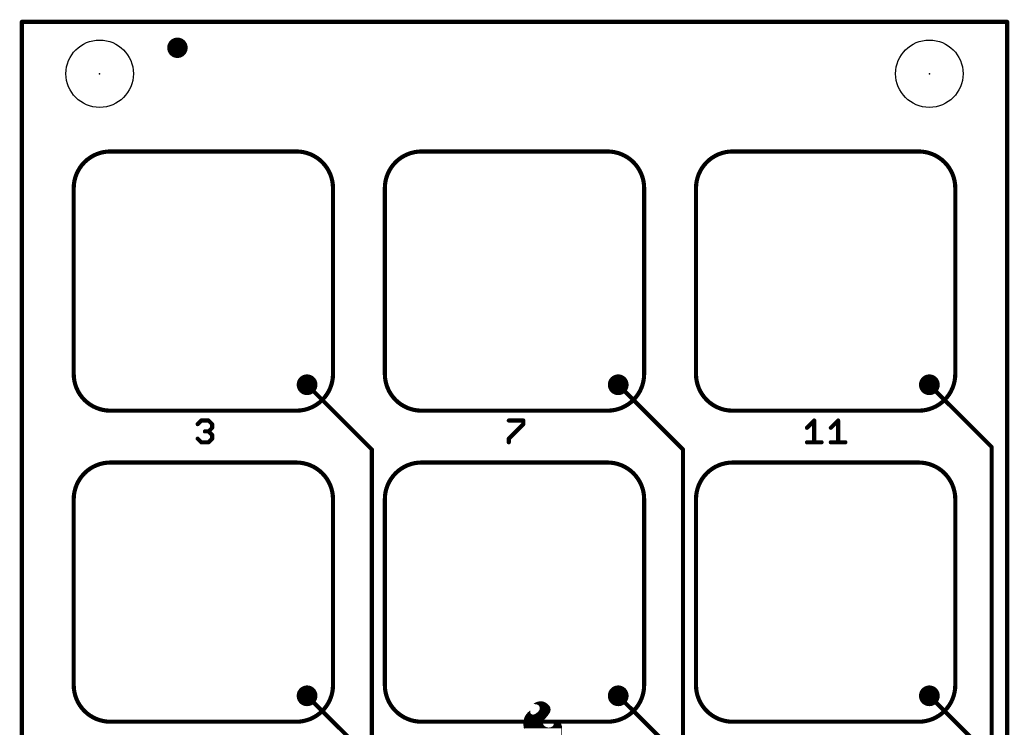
# Model space of a CAD drawing. Extents: x 0 to 48, y -23 to 79.
# Drawn here: x -0.1 to 48.36, y 44.13 to 78.84 of the extents above; entities that cross this region are included whole.
import ezdxf

# ---------------------------------------------------------------- set-up
doc = ezdxf.new("R2010")
doc.units = 0
for name, color, linetype in [('1', 12, 'CONTINUOUS'), ('16', 132, 'CONTINUOUS'), ('18', 110, 'CONTINUOUS'), ('20', 53, 'CONTINUOUS'), ('21', 41, 'CONTINUOUS'), ('22', 40, 'CONTINUOUS'), ('24', 53, 'CONTINUOUS')]:
    doc.layers.add(name, color=color, linetype=linetype)

# ---------------------------------------------------------------- blocks, each defined once
blk = doc.blocks.new('PIE')
at = {"const_width": 0.5}
blk.add_lwpolyline([(0, -0.25, 1), (0, 0.25, 1), (0, -0.25)], format="xyb", dxfattribs=at)
blk = doc.blocks.new('ROUNDV')
at = {"const_width": 0.5}
blk.add_lwpolyline([(0, -0.25, 1), (0, 0.25, 1), (0, -0.25)], format="xyb", dxfattribs=at)

msp = doc.modelspace()

# ---------------------------------------------------------------- linework, layer by layer
at = {"layer": '1'}
for points, const_width in [([(4.336, 72.39, 0.4142), (2.54, 70.594)], 0.2032), ([(4.336, 72.4408, 1), (4.336, 72.3392)], 0.1016), ([(4.336, 72.3392, 1), (4.336, 72.4408)], 0.1016), ([(15.24, 70.594, 0.4142), (13.444, 72.39)], 0.2032), ([(13.444, 72.4408, 1), (13.444, 72.3392)], 0.1016), ([(13.444, 72.3392, 1), (13.444, 72.4408)], 0.1016), ([(19.576, 72.39, 0.4142), (17.78, 70.594)], 0.2032), ([(19.576, 72.4408, 1), (19.576, 72.3392)], 0.1016), ([(19.576, 72.3392, 1), (19.576, 72.4408)], 0.1016), ([(30.48, 70.594, 0.4142), (28.684, 72.39)], 0.2032), ([(28.684, 72.4408, 1), (28.684, 72.3392)], 0.1016), ([(28.684, 72.3392, 1), (28.684, 72.4408)], 0.1016), ([(34.816, 72.39, 0.4142), (33.02, 70.594)], 0.2032), ([(34.816, 72.4408, 1), (34.816, 72.3392)], 0.1016), ([(34.816, 72.3392, 1), (34.816, 72.4408)], 0.1016), ([(45.72, 70.594, 0.4142), (43.924, 72.39)], 0.2032), ([(43.924, 72.4408, 1), (43.924, 72.3392)], 0.1016), ([(43.924, 72.3392, 1), (43.924, 72.4408)], 0.1016), ([(2.5908, 70.594, 1), (2.4892, 70.594)], 0.1016), ([(2.4892, 70.594, 1), (2.5908, 70.594)], 0.1016), ([(15.2908, 70.594, 1), (15.1892, 70.594)], 0.1016), ([(15.1892, 70.594, 1), (15.2908, 70.594)], 0.1016), ([(17.8308, 70.594, 1), (17.7292, 70.594)], 0.1016), ([(17.7292, 70.594, 1), (17.8308, 70.594)], 0.1016), ([(30.5308, 70.594, 1), (30.4292, 70.594)], 0.1016), ([(30.4292, 70.594, 1), (30.5308, 70.594)], 0.1016), ([(33.0708, 70.594, 1), (32.9692, 70.594)], 0.1016), ([(32.9692, 70.594, 1), (33.0708, 70.594)], 0.1016), ([(45.7708, 70.594, 1), (45.6692, 70.594)], 0.1016), ([(45.6692, 70.594, 1), (45.7708, 70.594)], 0.1016), ([(2.54, 61.486, 0.4142), (4.336, 59.69)], 0.2032), ([(2.5908, 61.486, 1), (2.4892, 61.486)], 0.1016), ([(13.444, 59.69, 0.4142), (15.24, 61.486)], 0.2032), ([(15.2908, 61.486, 1), (15.1892, 61.486)], 0.1016), ([(17.78, 61.486, 0.4142), (19.576, 59.69)], 0.2032), ([(17.8308, 61.486, 1), (17.7292, 61.486)], 0.1016), ([(28.684, 59.69, 0.4142), (30.48, 61.486)], 0.2032), ([(30.5308, 61.486, 1), (30.4292, 61.486)], 0.1016), ([(33.02, 61.486, 0.4142), (34.816, 59.69)], 0.2032), ([(33.0708, 61.486, 1), (32.9692, 61.486)], 0.1016), ([(43.924, 59.69, 0.4142), (45.72, 61.486)], 0.2032), ([(45.7708, 61.486, 1), (45.6692, 61.486)], 0.1016), ([(2.4892, 61.486, 1), (2.5908, 61.486)], 0.1016), ([(15.1892, 61.486, 1), (15.2908, 61.486)], 0.1016), ([(17.7292, 61.486, 1), (17.8308, 61.486)], 0.1016), ([(30.4292, 61.486, 1), (30.5308, 61.486)], 0.1016), ([(32.9692, 61.486, 1), (33.0708, 61.486)], 0.1016), ([(45.6692, 61.486, 1), (45.7708, 61.486)], 0.1016), ([(4.336, 59.7408, 1), (4.336, 59.6392)], 0.1016), ([(4.336, 59.6392, 1), (4.336, 59.7408)], 0.1016), ([(13.444, 59.7408, 1), (13.444, 59.6392)], 0.1016), ([(13.444, 59.6392, 1), (13.444, 59.7408)], 0.1016), ([(19.576, 59.7408, 1), (19.576, 59.6392)], 0.1016), ([(19.576, 59.6392, 1), (19.576, 59.7408)], 0.1016), ([(28.684, 59.7408, 1), (28.684, 59.6392)], 0.1016), ([(28.684, 59.6392, 1), (28.684, 59.7408)], 0.1016), ([(34.816, 59.7408, 1), (34.816, 59.6392)], 0.1016), ([(34.816, 59.6392, 1), (34.816, 59.7408)], 0.1016), ([(43.924, 59.7408, 1), (43.924, 59.6392)], 0.1016), ([(43.924, 59.6392, 1), (43.924, 59.7408)], 0.1016), ([(4.336, 57.15, 0.4142), (2.54, 55.354)], 0.2032), ([(4.336, 57.2008, 1), (4.336, 57.0992)], 0.1016), ([(4.336, 57.0992, 1), (4.336, 57.2008)], 0.1016), ([(15.24, 55.354, 0.4142), (13.444, 57.15)], 0.2032), ([(13.444, 57.2008, 1), (13.444, 57.0992)], 0.1016), ([(13.444, 57.0992, 1), (13.444, 57.2008)], 0.1016), ([(19.576, 57.15, 0.4142), (17.78, 55.354)], 0.2032), ([(19.576, 57.2008, 1), (19.576, 57.0992)], 0.1016), ([(19.576, 57.0992, 1), (19.576, 57.2008)], 0.1016), ([(30.48, 55.354, 0.4142), (28.684, 57.15)], 0.2032), ([(28.684, 57.2008, 1), (28.684, 57.0992)], 0.1016), ([(28.684, 57.0992, 1), (28.684, 57.2008)], 0.1016), ([(34.816, 57.15, 0.4142), (33.02, 55.354)], 0.2032), ([(34.816, 57.2008, 1), (34.816, 57.0992)], 0.1016), ([(34.816, 57.0992, 1), (34.816, 57.2008)], 0.1016), ([(45.72, 55.354, 0.4142), (43.924, 57.15)], 0.2032), ([(43.924, 57.2008, 1), (43.924, 57.0992)], 0.1016), ([(43.924, 57.0992, 1), (43.924, 57.2008)], 0.1016), ([(2.5908, 55.354, 1), (2.4892, 55.354)], 0.1016), ([(2.4892, 55.354, 1), (2.5908, 55.354)], 0.1016), ([(15.2908, 55.354, 1), (15.1892, 55.354)], 0.1016), ([(15.1892, 55.354, 1), (15.2908, 55.354)], 0.1016), ([(17.8308, 55.354, 1), (17.7292, 55.354)], 0.1016), ([(17.7292, 55.354, 1), (17.8308, 55.354)], 0.1016), ([(30.5308, 55.354, 1), (30.4292, 55.354)], 0.1016), ([(30.4292, 55.354, 1), (30.5308, 55.354)], 0.1016), ([(33.0708, 55.354, 1), (32.9692, 55.354)], 0.1016), ([(32.9692, 55.354, 1), (33.0708, 55.354)], 0.1016), ([(45.7708, 55.354, 1), (45.6692, 55.354)], 0.1016), ([(45.6692, 55.354, 1), (45.7708, 55.354)], 0.1016), ([(2.54, 46.246, 0.4142), (4.336, 44.45)], 0.2032), ([(2.5908, 46.246, 1), (2.4892, 46.246)], 0.1016), ([(2.4892, 46.246, 1), (2.5908, 46.246)], 0.1016), ([(13.444, 44.45, 0.4142), (15.24, 46.246)], 0.2032), ([(15.2908, 46.246, 1), (15.1892, 46.246)], 0.1016), ([(15.1892, 46.246, 1), (15.2908, 46.246)], 0.1016), ([(17.78, 46.246, 0.4142), (19.576, 44.45)], 0.2032), ([(17.8308, 46.246, 1), (17.7292, 46.246)], 0.1016), ([(17.7292, 46.246, 1), (17.8308, 46.246)], 0.1016), ([(28.684, 44.45, 0.4142), (30.48, 46.246)], 0.2032), ([(30.5308, 46.246, 1), (30.4292, 46.246)], 0.1016), ([(30.4292, 46.246, 1), (30.5308, 46.246)], 0.1016), ([(33.02, 46.246, 0.4142), (34.816, 44.45)], 0.2032), ([(33.0708, 46.246, 1), (32.9692, 46.246)], 0.1016), ([(32.9692, 46.246, 1), (33.0708, 46.246)], 0.1016), ([(43.924, 44.45, 0.4142), (45.72, 46.246)], 0.2032), ([(45.7708, 46.246, 1), (45.6692, 46.246)], 0.1016), ([(45.6692, 46.246, 1), (45.7708, 46.246)], 0.1016), ([(4.336, 44.5008, 1), (4.336, 44.3992)], 0.1016), ([(4.336, 44.3992, 1), (4.336, 44.5008)], 0.1016), ([(13.444, 44.5008, 1), (13.444, 44.3992)], 0.1016), ([(13.444, 44.3992, 1), (13.444, 44.5008)], 0.1016), ([(19.576, 44.5008, 1), (19.576, 44.3992)], 0.1016), ([(19.576, 44.3992, 1), (19.576, 44.5008)], 0.1016), ([(28.684, 44.5008, 1), (28.684, 44.3992)], 0.1016), ([(28.684, 44.3992, 1), (28.684, 44.5008)], 0.1016), ([(34.816, 44.5008, 1), (34.816, 44.3992)], 0.1016), ([(34.816, 44.3992, 1), (34.816, 44.5008)], 0.1016), ([(43.924, 44.5008, 1), (43.924, 44.3992)], 0.1016), ([(43.924, 44.3992, 1), (43.924, 44.5008)], 0.1016)]:
    msp.add_lwpolyline(points, format="xyb", dxfattribs=dict(at, const_width=const_width))
at = {"layer": '1', "const_width": 0.2032}
for points in [[(13.444, 72.39), (4.336, 72.39)], [(28.684, 72.39), (19.576, 72.39)], [(43.924, 72.39), (34.816, 72.39)], [(2.54, 70.594), (2.54, 61.486)], [(15.24, 61.486), (15.24, 70.594)], [(17.78, 70.594), (17.78, 61.486)], [(30.48, 61.486), (30.48, 70.594)], [(33.02, 70.594), (33.02, 61.486)], [(45.72, 61.486), (45.72, 70.594)], [(4.336, 59.69), (13.444, 59.69)], [(19.576, 59.69), (28.684, 59.69)], [(34.816, 59.69), (43.924, 59.69)], [(13.444, 57.15), (4.336, 57.15)], [(28.684, 57.15), (19.576, 57.15)], [(43.924, 57.15), (34.816, 57.15)], [(2.54, 55.354), (2.54, 46.246)], [(15.24, 46.246), (15.24, 55.354)], [(17.78, 55.354), (17.78, 46.246)], [(30.48, 46.246), (30.48, 55.354)], [(33.02, 55.354), (33.02, 46.246)], [(45.72, 46.246), (45.72, 55.354)], [(4.336, 44.45), (13.444, 44.45)], [(19.576, 44.45), (28.684, 44.45)], [(34.816, 44.45), (43.924, 44.45)]]:
    msp.add_lwpolyline(points, dxfattribs=at)
at = {"layer": '16', "const_width": 0.2032}
for points in [[(17.145, 57.785), (13.97, 60.96)], [(32.385, 57.785), (29.21, 60.96)], [(47.498, 57.912), (44.45, 60.96)], [(17.145, 13.97), (17.145, 57.785)], [(32.385, 13.335), (32.385, 57.785)], [(47.498, 11.938), (47.498, 57.912)], [(16.51, 43.18), (13.97, 45.72)], [(31.75, 43.18), (29.21, 45.72)], [(46.863, 43.307), (44.45, 45.72)]]:
    msp.add_lwpolyline(points, dxfattribs=at)
at = {"layer": '16', "const_width": 0.1016}
for points in [[(14.0059, 60.9959, 1), (13.9341, 60.9241)], [(29.2459, 60.9959, 1), (29.1741, 60.9241)], [(44.4859, 60.9959, 1), (44.4141, 60.9241)], [(17.1958, 57.785, 1), (17.0942, 57.785)], [(17.1091, 57.7491, 1), (17.1809, 57.8209)], [(32.4358, 57.785, 1), (32.3342, 57.785)], [(32.3491, 57.7491, 1), (32.4209, 57.8209)], [(47.5488, 57.912, 1), (47.4472, 57.912)], [(47.4621, 57.8761, 1), (47.5339, 57.9479)], [(14.0059, 45.7559, 1), (13.9341, 45.6841)], [(29.2459, 45.7559, 1), (29.1741, 45.6841)], [(44.4859, 45.7559, 1), (44.4141, 45.6841)]]:
    msp.add_lwpolyline(points, format="xyb", dxfattribs=at)
at = {"layer": '20', "const_width": 0.2032}
for points in [[(0, 0), (0, 78.74)], [(0, 78.74), (48.26, 78.74)], [(48.26, 78.74), (48.26, 0)]]:
    msp.add_lwpolyline(points, dxfattribs=at)
at = {"layer": '20', "const_width": 0.1016}
for points in [[(0.0508, 78.74, 1), (-0.0508, 78.74)], [(0, 78.7908, 1), (0, 78.6892)], [(48.3108, 78.74, 1), (48.2092, 78.74)], [(48.26, 78.6892, 1), (48.26, 78.7908)]]:
    msp.add_lwpolyline(points, format="xyb", dxfattribs=at)
at = {"layer": '20'}
for centre in [(3.81, 76.2), (44.45, 76.2)]:
    msp.add_circle(centre, 1.651, dxfattribs=at)
at = {"layer": '21', "const_width": 0.2032}
for points in [[(8.6106, 59.0304), (8.7886, 59.2083)], [(8.7886, 59.2083), (9.1445, 59.2083)], [(9.1445, 59.2083), (9.3224, 59.0304)], [(9.3224, 59.0304), (9.3224, 58.8524)], [(23.8506, 59.2083), (24.5624, 59.2083)], [(24.5624, 59.0304), (23.8506, 58.3186)], [(24.5624, 59.2083), (24.5624, 59.0304)], [(38.4556, 58.8524), (38.8115, 59.2083)], [(38.8115, 59.2083), (38.8115, 58.1406)], [(39.625, 58.8524), (39.9809, 59.2083)], [(39.9809, 59.2083), (39.9809, 58.1406)], [(9.1445, 58.6745), (8.9665, 58.6745)], [(9.3224, 58.8524), (9.1445, 58.6745)], [(9.1445, 58.6745), (9.3224, 58.4965)], [(8.7886, 58.1406), (8.6106, 58.3186)], [(9.1445, 58.1406), (8.7886, 58.1406)], [(9.3224, 58.3186), (9.1445, 58.1406)], [(9.3224, 58.4965), (9.3224, 58.3186)], [(23.8506, 58.3186), (23.8506, 58.1406)], [(38.4556, 58.1406), (39.1674, 58.1406)], [(39.625, 58.1406), (40.3368, 58.1406)]]:
    msp.add_lwpolyline(points, dxfattribs=at)
at = {"layer": '21', "const_width": 0.1016}
for points in [[(8.7886, 59.2591, 1), (8.7886, 59.1575)], [(8.8245, 59.1724, 1), (8.7526, 59.2442)], [(9.1804, 59.2442, 1), (9.1085, 59.1724)], [(9.1445, 59.1575, 1), (9.1445, 59.2591)], [(9.3732, 59.0304, 1), (9.2716, 59.0304)], [(23.8506, 59.2591, 1), (23.8506, 59.1575)], [(24.6132, 59.2083, 1), (24.5116, 59.2083)], [(24.5983, 58.9944, 1), (24.5265, 59.0663)], [(24.5624, 59.1575, 1), (24.5624, 59.2591)], [(38.8623, 59.2083, 1), (38.7607, 59.2083)], [(38.8474, 59.1724, 1), (38.7756, 59.2442)], [(40.0317, 59.2083, 1), (39.9301, 59.2083)], [(40.0168, 59.1724, 1), (39.945, 59.2442)], [(8.5747, 59.0663, 1), (8.6465, 58.9944)], [(8.9665, 58.7253, 1), (8.9665, 58.6237)], [(9.1804, 58.7104, 1), (9.1085, 58.6385)], [(9.1085, 58.7104, 1), (9.1804, 58.6385)], [(9.1445, 58.6237, 1), (9.1445, 58.7253)], [(9.2716, 58.8524, 1), (9.3732, 58.8524)], [(9.2865, 58.9944, 1), (9.3583, 59.0663)], [(9.3583, 58.8165, 1), (9.2865, 58.8883)], [(24.5116, 59.0304, 1), (24.6132, 59.0304)], [(38.4197, 58.8883, 1), (38.4915, 58.8165)], [(39.5891, 58.8883, 1), (39.6609, 58.8165)], [(8.6465, 58.3545, 1), (8.5747, 58.2826)], [(8.7886, 58.1914, 1), (8.7886, 58.0898)], [(8.7526, 58.1047, 1), (8.8245, 58.1765)], [(9.1085, 58.1765, 1), (9.1804, 58.1047)], [(9.1445, 58.0898, 1), (9.1445, 58.1914)], [(9.3732, 58.4965, 1), (9.2716, 58.4965)], [(9.2716, 58.3186, 1), (9.3732, 58.3186)], [(9.2865, 58.4606, 1), (9.3583, 58.5324)], [(9.3583, 58.2826, 1), (9.2865, 58.3545)], [(23.9014, 58.3186, 1), (23.7998, 58.3186)], [(23.8147, 58.3545, 1), (23.8865, 58.2826)], [(23.7998, 58.1406, 1), (23.9014, 58.1406)], [(38.4556, 58.1914, 1), (38.4556, 58.0898)], [(38.7607, 58.1406, 1), (38.8623, 58.1406)], [(39.1674, 58.0898, 1), (39.1674, 58.1914)], [(39.625, 58.1914, 1), (39.625, 58.0898)], [(39.9301, 58.1406, 1), (40.0317, 58.1406)], [(40.3368, 58.0898, 1), (40.3368, 58.1914)]]:
    msp.add_lwpolyline(points, format="xyb", dxfattribs=at)
at = {"layer": '22', "const_width": 0.0254}
for points in [[(25.1384, 45.3238), (25.0774, 45.3238)], [(25.0774, 45.3238), (25.0775, 45.3238)], [(25.0775, 45.3238), (25.08, 45.3263)], [(25.08, 45.3263), (25.1235, 45.3601)], [(25.0963, 45.339), (25.7014, 45.339)], [(25.1235, 45.3601), (25.1739, 45.3822)], [(25.1333, 45.3644), (25.6662, 45.3644)], [(25.1913, 45.3179), (25.1384, 45.3238)], [(25.1739, 45.3822), (25.2095, 45.3974)], [(25.2425, 45.3034), (25.1913, 45.3179)], [(25.1917, 45.3898), (25.6183, 45.3898)], [(25.2064, 45.3136), (25.7366, 45.3136)], [(25.2095, 45.3974), (25.2324, 45.4076)], [(25.2324, 45.4076), (25.3202, 45.4295)], [(25.2933, 45.2764), (25.2425, 45.3034)], [(25.2628, 45.4152), (25.5561, 45.4152)], [(25.2711, 45.2882), (25.7635, 45.2882)], [(25.3353, 45.2372), (25.2933, 45.2764)], [(25.3078, 45.2628), (25.7903, 45.2628)], [(25.3202, 45.4295), (25.4102, 45.4381)], [(25.335, 45.2374), (25.8137, 45.2374)], [(25.3656, 45.1883), (25.3353, 45.2372)], [(25.3509, 45.212), (25.8318, 45.212)], [(25.3556, 45.0157), (25.3771, 45.0672)], [(25.3822, 45.1333), (25.3656, 45.1883)], [(25.3661, 45.1866), (25.8498, 45.1866)], [(25.3738, 45.1612), (25.8596, 45.1612)], [(25.3739, 45.0596), (25.8831, 45.0596)], [(25.3771, 45.0672), (25.3836, 45.0999)], [(25.3806, 45.085), (25.8801, 45.085)], [(25.3814, 45.1358), (25.8694, 45.1358)], [(25.3836, 45.0999), (25.3822, 45.1333)], [(25.3832, 45.1104), (25.8772, 45.1104)], [(25.4102, 45.4381), (25.4971, 45.4315)], [(25.4971, 45.4315), (25.5811, 45.4083)], [(25.5811, 45.4083), (25.6591, 45.3695)], [(25.6591, 45.3695), (25.7368, 45.3135)], [(25.7368, 45.3135), (25.8064, 45.2476)], [(25.8064, 45.2476), (25.8495, 45.1872)], [(25.8495, 45.1872), (25.8763, 45.118)], [(25.8763, 45.118), (25.8849, 45.0443)], [(24.5847, 44.4779), (24.6054, 44.5819)], [(24.6044, 44.577), (25.5877, 44.577)], [(24.6054, 44.5819), (24.6412, 44.6817)], [(24.6127, 44.6024), (25.6116, 44.6024)], [(24.6218, 44.6278), (25.6356, 44.6278)], [(24.6309, 44.6532), (25.6595, 44.6532)], [(24.64, 44.6786), (25.6835, 44.6786)], [(24.6412, 44.6817), (24.6913, 44.7751)], [(24.6531, 44.704), (25.7074, 44.704)], [(24.6668, 44.7294), (25.7305, 44.7294)], [(24.6804, 44.7548), (25.7476, 44.7548)], [(24.6913, 44.7751), (24.7819, 44.8888)], [(24.6954, 44.7802), (25.7648, 44.7802)], [(24.7156, 44.8056), (24.9633, 44.8056)], [(24.7359, 44.831), (24.9289, 44.831)], [(24.7561, 44.8564), (24.9083, 44.8564)], [(24.7763, 44.8818), (24.8959, 44.8818)], [(24.7819, 44.8888), (24.8945, 44.9809)], [(24.8044, 44.9072), (24.8945, 44.9072)], [(24.8355, 44.9326), (24.8945, 44.9326)], [(24.8665, 44.958), (24.8945, 44.958)], [(24.8945, 44.9809), (24.8945, 44.892)], [(24.8945, 44.892), (24.8965, 44.8775)], [(24.8965, 44.8775), (24.9022, 44.864)], [(24.9022, 44.864), (24.9319, 44.8273)], [(24.9319, 44.8273), (24.9707, 44.8005)], [(24.9707, 44.8005), (24.9911, 44.7929)], [(24.9911, 44.7929), (25.0483, 44.7868)], [(25.0483, 44.7868), (25.1049, 44.7972)], [(25.1049, 44.7972), (25.1562, 44.8234)], [(25.1213, 44.8056), (25.7819, 44.8056)], [(25.1562, 44.8234), (25.2476, 44.8894)], [(25.1667, 44.831), (25.799, 44.831)], [(25.2019, 44.8564), (25.8162, 44.8564)], [(25.2371, 44.8818), (25.8333, 44.8818)], [(25.2476, 44.8894), (25.29, 44.9258)], [(25.2683, 44.9072), (25.8491, 44.9072)], [(25.29, 44.9258), (25.3263, 44.9682)], [(25.2958, 44.9326), (25.8594, 44.9326)], [(25.3176, 44.958), (25.8697, 44.958)], [(25.3263, 44.9682), (25.3556, 45.0157)], [(25.3357, 44.9834), (25.8767, 44.9834)], [(25.3514, 45.0088), (25.8801, 45.0088)], [(25.3633, 45.0342), (25.8836, 45.0342)], [(25.7284, 44.7263), (25.5829, 44.5719)], [(25.847, 44.9021), (25.7284, 44.7263)], [(25.875, 44.9708), (25.847, 44.9021)], [(25.8849, 45.0443), (25.875, 44.9708)], [(24.5787, 44.2851), (24.5847, 44.4779)], [(24.6075, 44.0944), (24.5787, 44.2851)], [(24.5791, 44.2976), (25.5349, 44.2976)], [(24.5799, 44.323), (25.5248, 44.323)], [(24.5806, 44.3484), (25.5159, 44.3484)], [(24.5806, 44.2722), (25.5523, 44.2722)], [(24.5814, 44.3738), (25.5116, 44.3738)], [(24.5822, 44.3992), (25.5096, 44.3992)], [(24.583, 44.4246), (25.51, 44.4246)], [(24.5838, 44.45), (25.5148, 44.45)], [(24.5845, 44.2468), (25.5723, 44.2468)], [(24.5846, 44.4754), (25.52, 44.4754)], [(24.5883, 44.2214), (25.6019, 44.2214)], [(24.5892, 44.5008), (25.5321, 44.5008)], [(24.5922, 44.196), (25.6438, 44.196)], [(24.5943, 44.5262), (25.5442, 44.5262)], [(24.596, 44.1706), (25.7051, 44.1706)], [(24.5993, 44.5516), (25.5656, 44.5516)], [(24.5998, 44.1452), (26.4439, 44.1452)], [(25.5191, 44.4736), (25.5084, 44.4156)], [(25.5084, 44.4156), (25.513, 44.3567)], [(25.513, 44.3567), (25.5326, 44.301)], [(25.5446, 44.527), (25.5191, 44.4736)], [(25.5326, 44.301), (25.566, 44.2523)], [(25.5829, 44.5719), (25.5446, 44.527)], [(25.566, 44.2523), (25.6108, 44.2138)], [(25.6108, 44.2138), (25.6672, 44.1834)], [(25.6672, 44.1834), (25.7279, 44.1629)], [(25.7279, 44.1629), (25.7912, 44.1528)], [(25.7912, 44.1528), (25.8652, 44.1565)], [(25.8652, 44.1565), (25.936, 44.1781)], [(25.8978, 44.5313), (25.9461, 44.5389)], [(25.9155, 44.533), (25.8978, 44.5313)], [(25.9115, 44.1706), (26.4424, 44.1706)], [(25.9329, 44.5295), (25.9155, 44.533)], [(25.9486, 44.5211), (25.9329, 44.5295)], [(25.936, 44.1781), (25.9994, 44.2163)], [(25.9391, 44.5262), (26.1823, 44.5262)], [(25.9461, 44.5389), (26.0401, 44.5463)], [(26.0325, 44.4602), (25.9486, 44.5211)], [(25.9657, 44.196), (26.4403, 44.196)], [(25.9766, 44.5008), (26.2438, 44.5008)], [(25.9994, 44.2163), (26.0331, 44.2517)], [(26.0043, 44.2214), (26.4382, 44.2214)], [(26.0116, 44.4754), (26.2855, 44.4754)], [(26.0284, 44.2468), (26.4337, 44.2468)], [(26.0463, 44.4468), (26.0325, 44.4602)], [(26.0331, 44.2517), (26.0553, 44.2951)], [(26.0401, 44.5463), (26.1341, 44.5389)], [(26.043, 44.45), (26.3181, 44.45)], [(26.0436, 44.2722), (26.426, 44.2722)], [(26.0553, 44.4297), (26.0463, 44.4468)], [(26.0652, 44.3852), (26.0553, 44.4297)], [(26.0553, 44.2951), (26.0652, 44.3396)], [(26.0559, 44.2976), (26.4184, 44.2976)], [(26.0564, 44.4246), (26.3424, 44.4246)], [(26.0615, 44.323), (26.409, 44.323)], [(26.0621, 44.3992), (26.3641, 44.3992)], [(26.0652, 44.3396), (26.0652, 44.3852)], [(26.0652, 44.3738), (26.3811, 44.3738)], [(26.0652, 44.3484), (26.3951, 44.3484)], [(26.1341, 44.5389), (26.204, 44.5205)], [(26.204, 44.5205), (26.2688, 44.4884)], [(26.2688, 44.4884), (26.3258, 44.444)], [(26.3258, 44.444), (26.3728, 44.389)], [(26.3728, 44.389), (26.4129, 44.3158)], [(26.4129, 44.3158), (26.4369, 44.2359)], [(26.4369, 44.2359), (26.4439, 44.1528)], [(26.4439, 44.1528), (26.4439, 42.6364)]]:
    msp.add_lwpolyline(points, dxfattribs=at)
at = {"layer": '22', "const_width": 0.0127}
for points in [[(25.0774, 45.3302, 1), (25.0774, 45.3175)], [(25.0774, 45.3302, 1), (25.0774, 45.3175)], [(25.073, 45.3283, 1), (25.082, 45.3193)], [(25.0761, 45.3313, 1), (25.0839, 45.3213)], [(25.0845, 45.3218, 1), (25.0755, 45.3308)], [(25.0775, 45.3175, 1), (25.0775, 45.3302)], [(25.0963, 45.3453, 1), (25.0963, 45.3327)], [(25.1209, 45.3659, 1), (25.126, 45.3543)], [(25.1274, 45.3551, 1), (25.1196, 45.3651)], [(25.1333, 45.3708, 1), (25.1333, 45.3581)], [(25.1391, 45.3301, 1), (25.1377, 45.3175)], [(25.1384, 45.3175, 1), (25.1384, 45.3302)], [(25.1714, 45.388, 1), (25.1764, 45.3764)], [(25.1764, 45.3764, 1), (25.1714, 45.388)], [(25.193, 45.324, 1), (25.1896, 45.3118)], [(25.1917, 45.3961, 1), (25.1917, 45.3835)], [(25.1906, 45.3116, 1), (25.192, 45.3242)], [(25.2064, 45.3199, 1), (25.2064, 45.3073)], [(25.2069, 45.4032, 1), (25.2121, 45.3916)], [(25.212, 45.3916, 1), (25.207, 45.4032)], [(25.2309, 45.4138, 1), (25.2339, 45.4014)], [(25.235, 45.4018, 1), (25.2298, 45.4134)], [(25.2455, 45.309, 1), (25.2395, 45.2978)], [(25.2408, 45.2973, 1), (25.2442, 45.3095)], [(25.2628, 45.4215, 1), (25.2628, 45.4089)], [(25.2711, 45.2946, 1), (25.2711, 45.2819)], [(25.2976, 45.2811, 1), (25.2889, 45.2718)], [(25.2903, 45.2708, 1), (25.2962, 45.282)], [(25.3078, 45.2692, 1), (25.3078, 45.2565)], [(25.3195, 45.4359, 1), (25.3208, 45.4232)], [(25.3217, 45.4234, 1), (25.3186, 45.4357)], [(25.335, 45.2437, 1), (25.335, 45.2311)], [(25.3406, 45.2405, 1), (25.3299, 45.2338)], [(25.3309, 45.2325, 1), (25.3396, 45.2418)], [(25.3509, 45.2184, 1), (25.3509, 45.2057)], [(25.3717, 45.1902, 1), (25.3595, 45.1865)], [(25.3661, 45.193, 1), (25.3661, 45.1803)], [(25.3602, 45.185, 1), (25.371, 45.1917)], [(25.3738, 45.1675, 1), (25.3738, 45.1549)], [(25.3739, 45.066, 1), (25.3739, 45.0533)], [(25.3709, 45.0684, 1), (25.3833, 45.066)], [(25.383, 45.0648, 1), (25.3712, 45.0696)], [(25.3806, 45.0913, 1), (25.3806, 45.0787)], [(25.3814, 45.1422, 1), (25.3814, 45.1295)], [(25.3885, 45.1336, 1), (25.3759, 45.133)], [(25.3761, 45.1315, 1), (25.3883, 45.1351)], [(25.3832, 45.1168, 1), (25.3832, 45.1041)], [(25.3773, 45.0997, 1), (25.39, 45.1002)], [(25.3898, 45.0987, 1), (25.3774, 45.1012)], [(25.4107, 45.4444, 1), (25.4097, 45.4318)], [(25.4108, 45.4318, 1), (25.4096, 45.4444)], [(25.4988, 45.4376, 1), (25.4954, 45.4254)], [(25.4966, 45.4251, 1), (25.4976, 45.4378)], [(25.5561, 45.4089, 1), (25.5561, 45.4215)], [(25.5839, 45.414, 1), (25.5783, 45.4026)], [(25.5794, 45.4022, 1), (25.5828, 45.4144)], [(25.6183, 45.3835, 1), (25.6183, 45.3961)], [(25.6628, 45.3747, 1), (25.6554, 45.3643)], [(25.6563, 45.3638, 1), (25.6619, 45.3752)], [(25.6662, 45.3581, 1), (25.6662, 45.3708)], [(25.7014, 45.3327, 1), (25.7014, 45.3453)], [(25.7412, 45.3181, 1), (25.7324, 45.3088)], [(25.7331, 45.3083, 1), (25.7405, 45.3186)], [(25.7366, 45.3073, 1), (25.7366, 45.3199)], [(25.7635, 45.2819, 1), (25.7635, 45.2946)], [(25.7903, 45.2565, 1), (25.7903, 45.2692)], [(25.8116, 45.2513, 1), (25.8012, 45.2439)], [(25.802, 45.243, 1), (25.8108, 45.2522)], [(25.8137, 45.2311, 1), (25.8137, 45.2437)], [(25.8318, 45.2057, 1), (25.8318, 45.2184)], [(25.8555, 45.1895, 1), (25.8436, 45.1849)], [(25.8444, 45.1835, 1), (25.8547, 45.1909)], [(25.8498, 45.1803, 1), (25.8498, 45.193)], [(25.8596, 45.1549, 1), (25.8596, 45.1675)], [(25.8694, 45.1295, 1), (25.8694, 45.1422)], [(25.8826, 45.1188, 1), (25.87, 45.1173)], [(25.8703, 45.1157, 1), (25.8822, 45.1203)], [(25.8772, 45.1041, 1), (25.8772, 45.1168)], [(25.8801, 45.0787, 1), (25.8801, 45.0913)], [(25.8831, 45.0533, 1), (25.8831, 45.066)], [(24.6044, 44.5834, 1), (24.6044, 44.5707)], [(24.6116, 44.5806, 1), (24.5991, 44.5831)], [(24.5994, 44.584, 1), (24.6113, 44.5797)], [(24.6127, 44.6088, 1), (24.6127, 44.5961)], [(24.6218, 44.6341, 1), (24.6218, 44.6215)], [(24.6309, 44.6596, 1), (24.6309, 44.6469)], [(24.64, 44.685, 1), (24.64, 44.6723)], [(24.6356, 44.6847, 1), (24.6468, 44.6787)], [(24.6471, 44.6795, 1), (24.6352, 44.6838)], [(24.6531, 44.7103, 1), (24.6531, 44.6977)], [(24.6668, 44.7358, 1), (24.6668, 44.7231)], [(24.6804, 44.7612, 1), (24.6804, 44.7485)], [(24.6863, 44.7791, 1), (24.6963, 44.7711)], [(24.6969, 44.7721, 1), (24.6857, 44.7781)], [(24.6954, 44.7865, 1), (24.6954, 44.7739)], [(24.7156, 44.812, 1), (24.7156, 44.7993)], [(24.7359, 44.8374, 1), (24.7359, 44.8247)], [(24.7561, 44.8627, 1), (24.7561, 44.8501)], [(24.7763, 44.8882, 1), (24.7763, 44.8755)], [(24.7779, 44.8937, 1), (24.786, 44.8839)], [(24.7869, 44.8849, 1), (24.777, 44.8928)], [(24.8044, 44.9136, 1), (24.8044, 44.9009)], [(24.8355, 44.9389, 1), (24.8355, 44.9263)], [(24.8665, 44.9644, 1), (24.8665, 44.9517)], [(24.9009, 44.9809, 1), (24.8881, 44.9809)], [(24.9008, 44.8929, 1), (24.8882, 44.8911)], [(24.8881, 44.892, 1), (24.9009, 44.892)], [(24.9023, 44.88, 1), (24.8906, 44.875)], [(24.8902, 44.8766, 1), (24.9028, 44.8783)], [(24.8985, 44.976, 1), (24.8905, 44.9858)], [(24.8945, 44.9517, 1), (24.8945, 44.9644)], [(24.8945, 44.9263, 1), (24.8945, 44.9389)], [(24.8945, 44.9009, 1), (24.8945, 44.9136)], [(24.8959, 44.8755, 1), (24.8959, 44.8882)], [(24.9071, 44.868, 1), (24.8973, 44.86)], [(24.8964, 44.8615, 1), (24.908, 44.8665)], [(24.9083, 44.8501, 1), (24.9083, 44.8627)], [(24.9355, 44.8325, 1), (24.9283, 44.8221)], [(24.9269, 44.8233, 1), (24.9368, 44.8313)], [(24.9289, 44.8247, 1), (24.9289, 44.8374)], [(24.9633, 44.7993, 1), (24.9633, 44.812)], [(24.9729, 44.8065, 1), (24.9685, 44.7945)], [(24.9671, 44.7953, 1), (24.9743, 44.8057)], [(24.9918, 44.7992, 1), (24.9904, 44.7866)], [(24.9889, 44.7869, 1), (24.9933, 44.7989)], [(25.0472, 44.793, 1), (25.0495, 44.7805)], [(25.0477, 44.7804, 1), (25.049, 44.7931)], [(25.102, 44.8029, 1), (25.1078, 44.7916)], [(25.1061, 44.791, 1), (25.1038, 44.8035)], [(25.1213, 44.812, 1), (25.1213, 44.7993)], [(25.1525, 44.8285, 1), (25.1599, 44.8183)], [(25.1591, 44.8177, 1), (25.1533, 44.8291)], [(25.1667, 44.8374, 1), (25.1667, 44.8247)], [(25.2019, 44.8627, 1), (25.2019, 44.8501)], [(25.2371, 44.8882, 1), (25.2371, 44.8755)], [(25.2435, 44.8942, 1), (25.2517, 44.8846)], [(25.2513, 44.8843, 1), (25.2439, 44.8945)], [(25.2683, 44.9136, 1), (25.2683, 44.9009)], [(25.2851, 44.9299, 1), (25.2948, 44.9217)], [(25.2941, 44.921, 1), (25.2858, 44.9306)], [(25.2958, 44.9389, 1), (25.2958, 44.9263)], [(25.3176, 44.9644, 1), (25.3176, 44.9517)], [(25.3209, 44.9715, 1), (25.3317, 44.9649)], [(25.3311, 44.9641, 1), (25.3215, 44.9723)], [(25.3357, 44.9898, 1), (25.3357, 44.9771)], [(25.3514, 45.0151, 1), (25.3514, 45.0025)], [(25.3498, 45.0181, 1), (25.3615, 45.0132)], [(25.361, 45.0124, 1), (25.3502, 45.019)], [(25.3633, 45.0406, 1), (25.3633, 45.0279)], [(25.5877, 44.5707, 1), (25.5877, 44.5834)], [(25.6116, 44.5961, 1), (25.6116, 44.6088)], [(25.6356, 44.6215, 1), (25.6356, 44.6341)], [(25.6595, 44.6469, 1), (25.6595, 44.6596)], [(25.6835, 44.6723, 1), (25.6835, 44.685)], [(25.7074, 44.6977, 1), (25.7074, 44.7103)], [(25.7231, 44.7298, 1), (25.7336, 44.7227)], [(25.733, 44.7219, 1), (25.7238, 44.7306)], [(25.7305, 44.7231, 1), (25.7305, 44.7358)], [(25.7476, 44.7485, 1), (25.7476, 44.7612)], [(25.7648, 44.7739, 1), (25.7648, 44.7865)], [(25.7819, 44.7993, 1), (25.7819, 44.812)], [(25.799, 44.8247, 1), (25.799, 44.8374)], [(25.8162, 44.8501, 1), (25.8162, 44.8627)], [(25.8333, 44.8755, 1), (25.8333, 44.8882)], [(25.8411, 44.9045, 1), (25.8529, 44.8997)], [(25.8523, 44.8985, 1), (25.8417, 44.9057)], [(25.8491, 44.9009, 1), (25.8491, 44.9136)], [(25.8594, 44.9263, 1), (25.8594, 44.9389)], [(25.8687, 44.9717, 1), (25.8813, 44.97)], [(25.8808, 44.9684, 1), (25.8691, 44.9732)], [(25.8697, 44.9517, 1), (25.8697, 44.9644)], [(25.8767, 44.9771, 1), (25.8767, 44.9898)], [(25.8912, 45.0435, 1), (25.8786, 45.0452)], [(25.8786, 45.0436, 1), (25.8912, 45.0451)], [(25.8801, 45.0025, 1), (25.8801, 45.0151)], [(25.8836, 45.0279, 1), (25.8836, 45.0406)], [(24.5723, 44.2853, 1), (24.585, 44.2849)], [(24.5849, 44.286, 1), (24.5724, 44.2841)], [(24.5791, 44.304, 1), (24.5791, 44.2913)], [(24.5799, 44.3293, 1), (24.5799, 44.3167)], [(24.5806, 44.3548, 1), (24.5806, 44.3421)], [(24.5806, 44.2786, 1), (24.5806, 44.2659)], [(24.5814, 44.3802, 1), (24.5814, 44.3675)], [(24.5822, 44.4055, 1), (24.5822, 44.3929)], [(24.583, 44.431, 1), (24.583, 44.4183)], [(24.5838, 44.4564, 1), (24.5838, 44.4437)], [(24.5845, 44.2531, 1), (24.5845, 44.2405)], [(24.5846, 44.4817, 1), (24.5846, 44.4691)], [(24.591, 44.4777, 1), (24.5784, 44.4781)], [(24.5785, 44.4791, 1), (24.5909, 44.4767)], [(24.5883, 44.2278, 1), (24.5883, 44.2151)], [(24.5892, 44.5072, 1), (24.5892, 44.4945)], [(24.5922, 44.2024, 1), (24.5922, 44.1897)], [(24.5943, 44.5326, 1), (24.5943, 44.5199)], [(24.596, 44.1769, 1), (24.596, 44.1643)], [(24.5993, 44.5579, 1), (24.5993, 44.5453)], [(24.5998, 44.1516, 1), (24.5998, 44.1389)], [(25.5147, 44.4161, 1), (25.502, 44.4151)], [(25.5021, 44.4167, 1), (25.5146, 44.4144)], [(25.5066, 44.3562, 1), (25.5193, 44.3572)], [(25.5189, 44.3588, 1), (25.507, 44.3546)], [(25.5096, 44.3929, 1), (25.5096, 44.4055)], [(25.51, 44.4183, 1), (25.51, 44.431)], [(25.5116, 44.3675, 1), (25.5116, 44.3802)], [(25.5134, 44.4764, 1), (25.5249, 44.4709)], [(25.5254, 44.4725, 1), (25.5129, 44.4748)], [(25.5148, 44.4437, 1), (25.5148, 44.4564)], [(25.5159, 44.3421, 1), (25.5159, 44.3548)], [(25.52, 44.4691, 1), (25.52, 44.4817)], [(25.5248, 44.3167, 1), (25.5248, 44.3293)], [(25.5378, 44.3046, 1), (25.5274, 44.2974)], [(25.5266, 44.2989, 1), (25.5386, 44.3031)], [(25.5321, 44.4945, 1), (25.5321, 44.5072)], [(25.5349, 44.2913, 1), (25.5349, 44.304)], [(25.5397, 44.5311, 1), (25.5494, 44.5228)], [(25.5503, 44.5242, 1), (25.5388, 44.5297)], [(25.5442, 44.5199, 1), (25.5442, 44.5326)], [(25.5523, 44.2659, 1), (25.5523, 44.2786)], [(25.5701, 44.2571, 1), (25.5618, 44.2474)], [(25.5607, 44.2487, 1), (25.5712, 44.2558)], [(25.5656, 44.5453, 1), (25.5656, 44.5579)], [(25.5723, 44.2405, 1), (25.5723, 44.2531)], [(25.5783, 44.5763, 1), (25.5875, 44.5675)], [(25.5877, 44.5678, 1), (25.5781, 44.576)], [(25.6019, 44.2151, 1), (25.6019, 44.2278)], [(25.6138, 44.2194, 1), (25.6078, 44.2082)], [(25.6067, 44.209, 1), (25.6149, 44.2186)], [(25.6438, 44.1897, 1), (25.6438, 44.2024)], [(25.6692, 44.1894, 1), (25.6652, 44.1774)], [(25.6642, 44.1778, 1), (25.6702, 44.189)], [(25.7051, 44.1643, 1), (25.7051, 44.1769)], [(25.7289, 44.1691, 1), (25.7269, 44.1566)], [(25.7259, 44.1569, 1), (25.7299, 44.1689)], [(25.7909, 44.1591, 1), (25.7915, 44.1465)], [(25.7902, 44.1465, 1), (25.7922, 44.1591)], [(25.8633, 44.1625, 1), (25.867, 44.1504)], [(25.8655, 44.1501, 1), (25.8648, 44.1628)], [(25.8968, 44.5376, 1), (25.8988, 44.525)], [(25.8972, 44.5376, 1), (25.8984, 44.525)], [(25.9115, 44.1769, 1), (25.9115, 44.1643)], [(25.9168, 44.5392, 1), (25.9142, 44.5268)], [(25.9161, 44.5267, 1), (25.9149, 44.5393)], [(25.9359, 44.5351, 1), (25.9299, 44.5239)], [(25.9327, 44.1835, 1), (25.9393, 44.1726)], [(25.9317, 44.5233, 1), (25.9342, 44.5357)], [(25.9391, 44.5326, 1), (25.9391, 44.5199)], [(25.9378, 44.172, 1), (25.9341, 44.1842)], [(25.9456, 44.5452, 1), (25.9466, 44.5326)], [(25.9523, 44.5262, 1), (25.9449, 44.516)], [(25.9471, 44.5326, 1), (25.9451, 44.5452)], [(25.9456, 44.5155, 1), (25.9516, 44.5267)], [(25.9657, 44.2024, 1), (25.9657, 44.1897)], [(25.9766, 44.5072, 1), (25.9766, 44.4945)], [(25.9948, 44.2207, 1), (26.004, 44.2119)], [(26.0027, 44.2109, 1), (25.9961, 44.2217)], [(26.0043, 44.2278, 1), (26.0043, 44.2151)], [(26.0116, 44.4817, 1), (26.0116, 44.4691)], [(26.0284, 44.2531, 1), (26.0284, 44.2405)], [(26.0369, 44.4647, 1), (26.0281, 44.4557)], [(26.0274, 44.2545, 1), (26.0387, 44.2488)], [(26.0377, 44.2473, 1), (26.0285, 44.256)], [(26.0288, 44.4551, 1), (26.0362, 44.4653)], [(26.0406, 44.5526, 1), (26.0396, 44.5399)], [(26.043, 44.4564, 1), (26.043, 44.4437)], [(26.0436, 44.2786, 1), (26.0436, 44.2659)], [(26.0406, 44.5399, 1), (26.0396, 44.5526)], [(26.0519, 44.4497, 1), (26.0407, 44.4438)], [(26.0419, 44.4422, 1), (26.0507, 44.4513)], [(26.0615, 44.4311, 1), (26.0491, 44.4283)], [(26.0491, 44.2965, 1), (26.0615, 44.2937)], [(26.0559, 44.304, 1), (26.0559, 44.2913)], [(26.061, 44.2922, 1), (26.0496, 44.298)], [(26.0497, 44.4267, 1), (26.0609, 44.4327)], [(26.0564, 44.431, 1), (26.0564, 44.4183)], [(26.0615, 44.3293, 1), (26.0615, 44.3167)], [(26.0621, 44.4055, 1), (26.0621, 44.3929)], [(26.0652, 44.3802, 1), (26.0652, 44.3675)], [(26.0652, 44.3548, 1), (26.0652, 44.3421)], [(26.0716, 44.3852, 1), (26.0589, 44.3852)], [(26.059, 44.3838, 1), (26.0714, 44.3866)], [(26.0714, 44.3382, 1), (26.059, 44.341)], [(26.0589, 44.3396, 1), (26.0716, 44.3396)], [(26.1357, 44.545, 1), (26.1325, 44.5328)], [(26.1336, 44.5326, 1), (26.1346, 44.5452)], [(26.1823, 44.5199, 1), (26.1823, 44.5326)], [(26.2068, 44.5262, 1), (26.2012, 44.5148)], [(26.2024, 44.5143, 1), (26.2056, 44.5266)], [(26.2438, 44.4945, 1), (26.2438, 44.5072)], [(26.2727, 44.4934, 1), (26.2649, 44.4834)], [(26.266, 44.4827, 1), (26.2716, 44.4941)], [(26.2855, 44.4691, 1), (26.2855, 44.4817)], [(26.3181, 44.4437, 1), (26.3181, 44.4564)], [(26.3307, 44.4481, 1), (26.321, 44.4399)], [(26.3219, 44.439, 1), (26.3297, 44.449)], [(26.3424, 44.4183, 1), (26.3424, 44.431)], [(26.3641, 44.3929, 1), (26.3641, 44.4055)], [(26.3784, 44.3921, 1), (26.3672, 44.3859)], [(26.368, 44.3849, 1), (26.3776, 44.3931)], [(26.3811, 44.3675, 1), (26.3811, 44.3802)], [(26.3951, 44.3421, 1), (26.3951, 44.3548)], [(26.419, 44.3177, 1), (26.4068, 44.314)], [(26.4073, 44.3128, 1), (26.4185, 44.3189)], [(26.409, 44.3167, 1), (26.409, 44.3293)], [(26.4184, 44.2913, 1), (26.4184, 44.304)], [(26.426, 44.2659, 1), (26.426, 44.2786)], [(26.4433, 44.2365, 1), (26.4306, 44.2354)], [(26.4309, 44.2341, 1), (26.443, 44.2378)], [(26.4337, 44.2405, 1), (26.4337, 44.2531)], [(26.4376, 44.1523, 1), (26.4502, 44.1533)], [(26.4503, 44.1528, 1), (26.4376, 44.1528)], [(26.4382, 44.2151, 1), (26.4382, 44.2278)], [(26.4403, 44.1897, 1), (26.4403, 44.2024)], [(26.4424, 44.1643, 1), (26.4424, 44.1769)], [(26.4439, 44.1389, 1), (26.4439, 44.1516)]]:
    msp.add_lwpolyline(points, format="xyb", dxfattribs=at)
at = {"layer": '24'}
for p in [(7.62, 77.47), (3.81, 76.2), (44.45, 76.2)]:
    msp.add_point(p, dxfattribs=at)

# ---------------------------------------------------------------- block references
at = {"layer": '16'}
msp.add_blockref('PIE', (7.62, 77.47), dxfattribs=at)
at = {"layer": '18', "xscale": 1.016, "yscale": 1.016}
for p in [(13.97, 60.96), (13.97, 60.96), (29.21, 60.96), (29.21, 60.96), (44.45, 60.96), (44.45, 60.96), (13.97, 45.72), (13.97, 45.72), (29.21, 45.72), (29.21, 45.72), (44.45, 45.72), (44.45, 45.72)]:
    msp.add_blockref('ROUNDV', p, dxfattribs=at)

doc.saveas('drawing.dxf')
